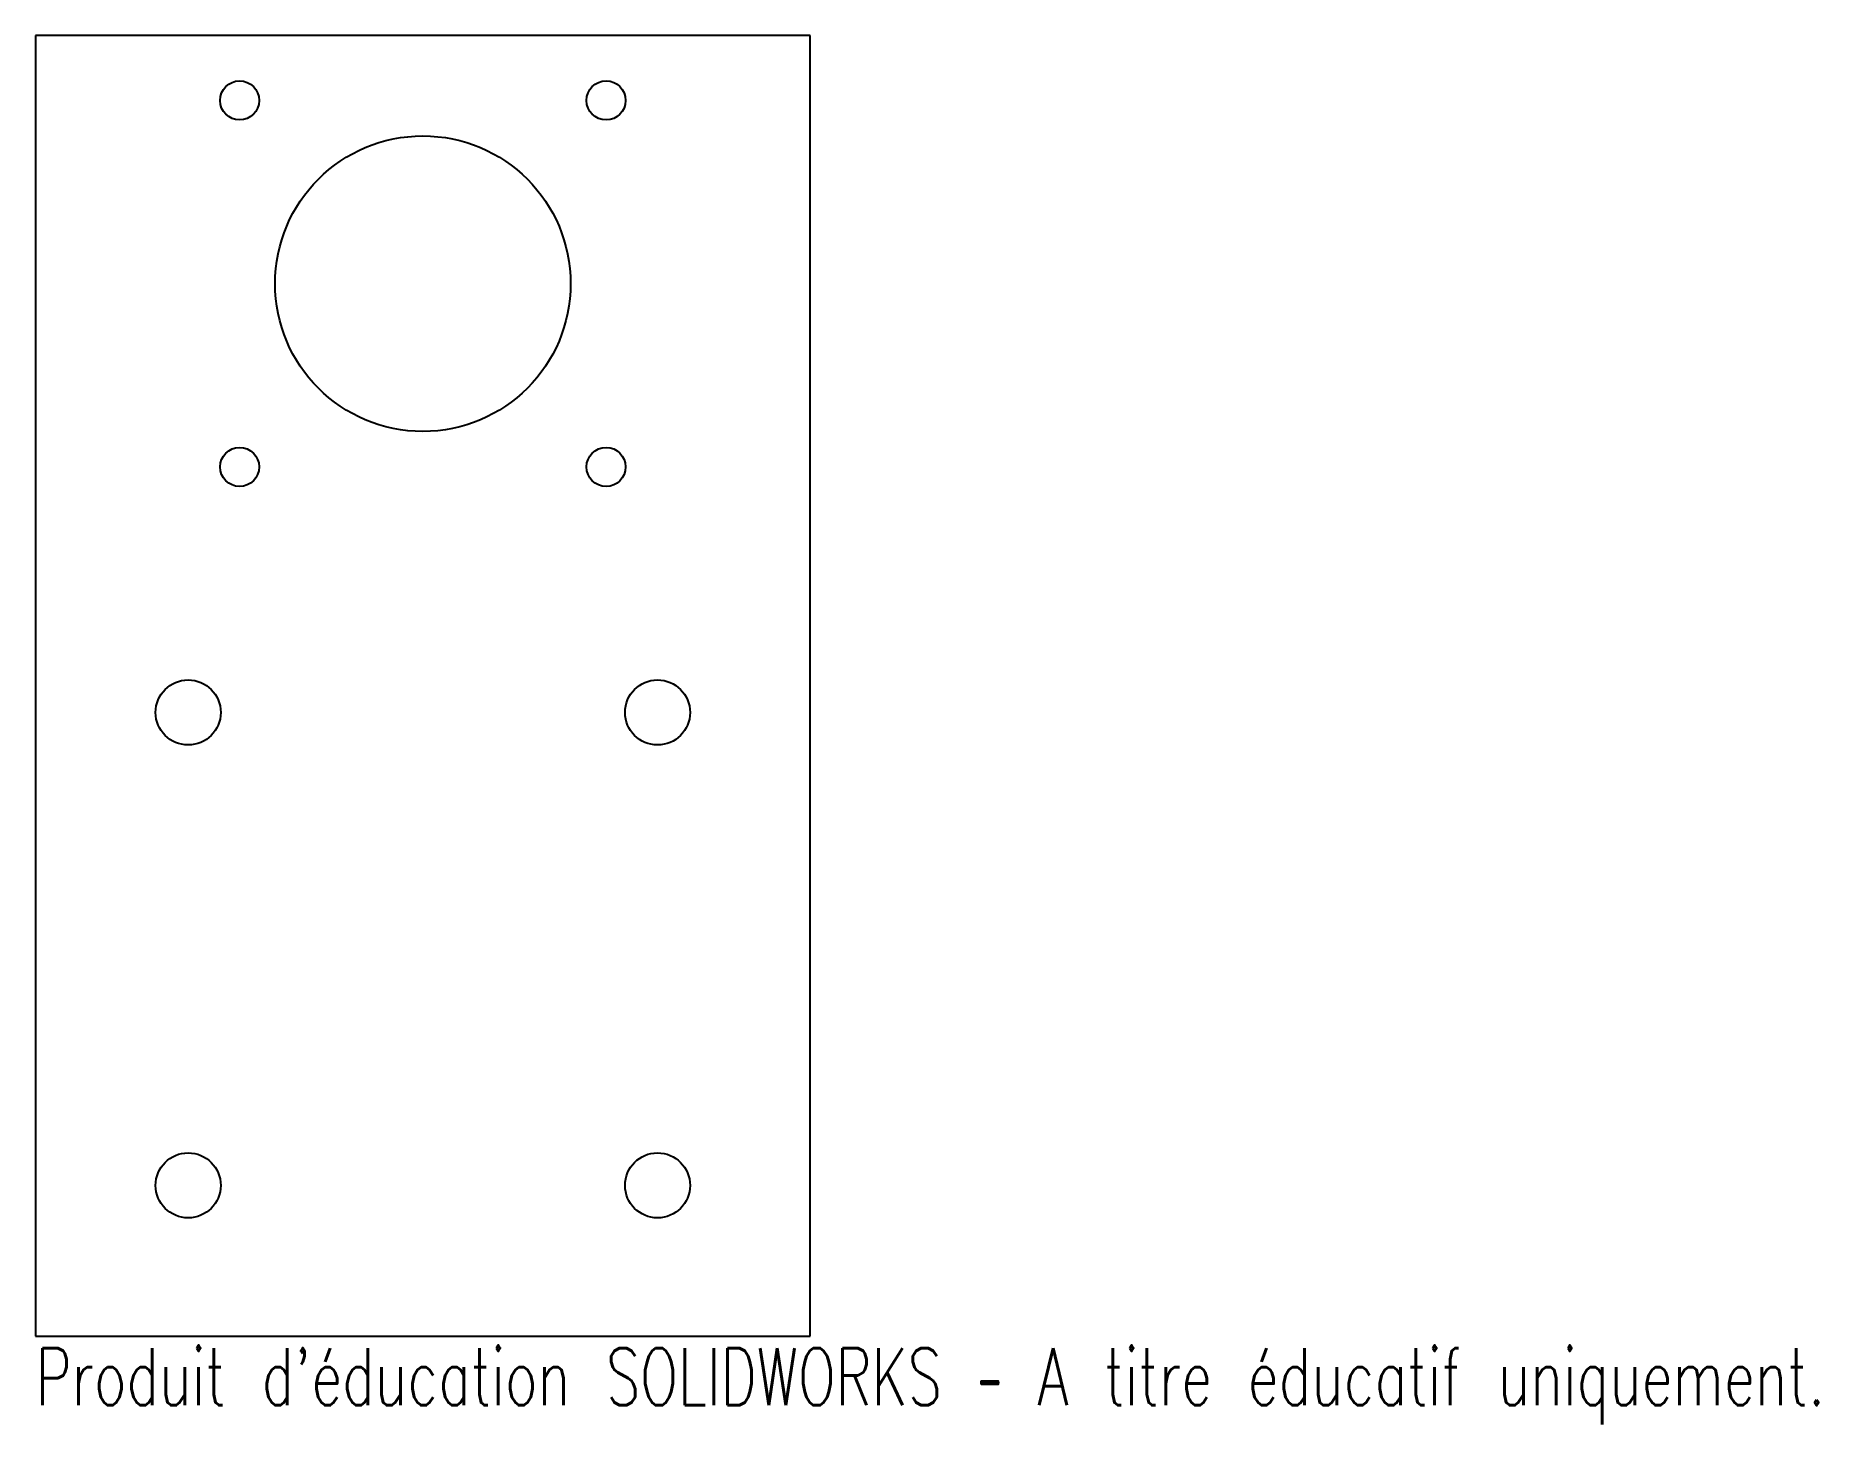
# Model space of a CAD drawing. Header units: millimetres. Extents: x -33 to 118, y -62 to 55.
import ezdxf

# ---------------------------------------------------------------- set-up
doc = ezdxf.new("R2010")
doc.units = ezdxf.units.MM
doc.styles.add('SLDTEXTSTYLE0', font='TXT', dxfattribs={"width": 0.7, "bigfont": 'bigfont'})

msp = doc.modelspace()

# ---------------------------------------------------------------- linework, layer by layer
at = {"color": 7, "linetype": 'Continuous', "lineweight": 25}
for p, q in [((-32.75, 55), (-32.75, -55)), ((32.75, 55), (-32.75, 55)), ((32.75, -55), (32.75, 55)), ((-32.75, -55), (32.75, -55))]:
    msp.add_line(p, q, dxfattribs=at)
for centre, radius in [((-15.5, 49.52), 1.65), ((15.5, 49.52), 1.65), ((0, 34.02), 12.5), ((-15.5, 18.52), 1.65), ((15.5, 18.52), 1.65), ((-19.85, -2.25), 2.75), ((19.85, -2.25), 2.75), ((-19.85, -42.25), 2.75), ((19.85, -42.25), 2.75)]:
    msp.add_circle(centre, radius, dxfattribs=at)

# ---------------------------------------------------------------- texts
at = {"color": 7, "linetype": 'Continuous', "insert": (-32.75, -56.02), "char_height": 4.8336, "attachment_point": 1, "style": 'SLDTEXTSTYLE0'}
msp.add_mtext("Produit d'éducation SOLIDWORKS – A titre éducatif uniquement.", dxfattribs=at)

doc.saveas('drawing.dxf')
